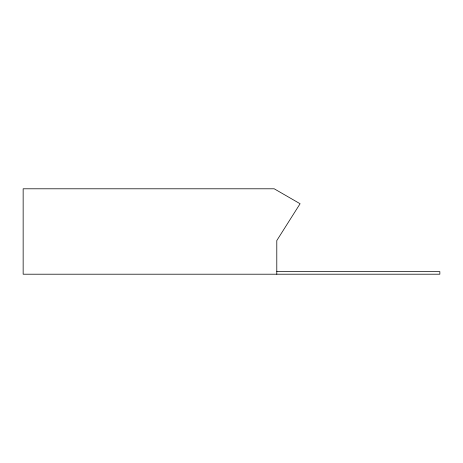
<?xml version="1.0" encoding="UTF-8"?>
<svg xmlns="http://www.w3.org/2000/svg" width="463" height="463" viewBox="0 0 463 463"><rect width="100%" height="100%" fill="white"/><g stroke="black" fill="none" stroke-linecap="round" stroke-linejoin="round"><path stroke-width="0.69" d="M276.793 271.619L439.85 271.619L439.85 274.206L23.15 274.206L23.15 188.794L274.206 188.794L300.088 203.737L276.793 240.557L276.793 274.206"/></g></svg>
